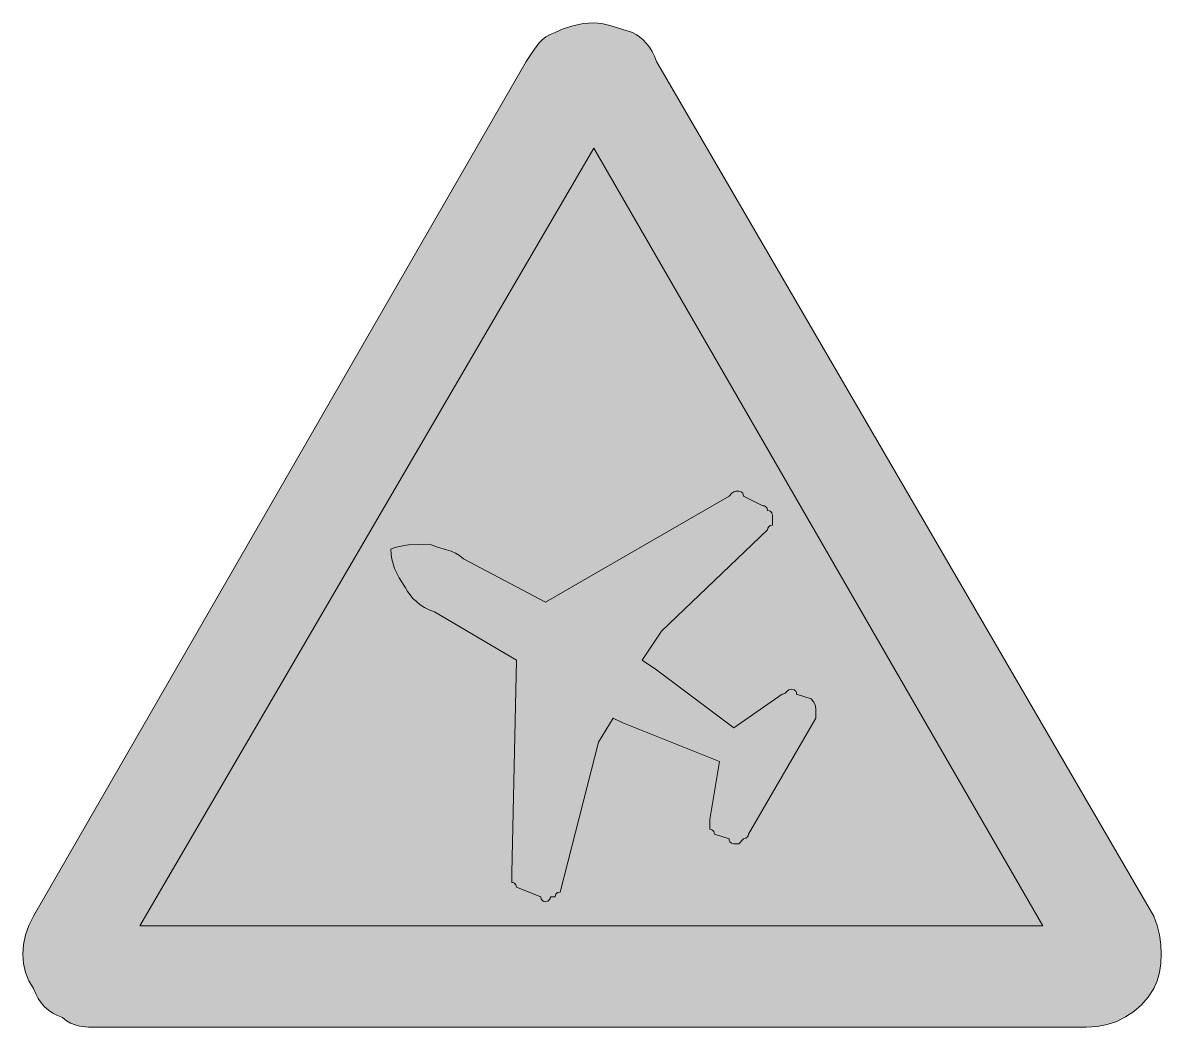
# Model space of a CAD drawing. Header units: metres. Extents: x 142 to 424, y 11 to 261.
import ezdxf

# ---------------------------------------------------------------- set-up
doc = ezdxf.new("R2010")
doc.units = ezdxf.units.M
for name, color, linetype, true_color in [('FILL_BLACK_000000', 7, 'Continuous', 0x000000), ('FILL_RED_FF0000', 7, 'Continuous', 0xff0000), ('FILL_WHITE_FFFFFF', 7, 'Continuous', 0xffffff)]:
    doc.layers.add(name, color=color, linetype=linetype, true_color=true_color)

msp = doc.modelspace()

# ---------------------------------------------------------------- hatches: boundary and pattern name
at = {"layer": 'FILL_BLACK_000000', "true_color": 0x000000}
h = msp.add_hatch(color=7, dxfattribs=at)
h.dxf.hatch_style = 1
h.paths.add_polyline_path([(317.07, 143.04), (317.78, 143.73), (318.27, 144.09), (318.76, 144.22), (319.47, 144.24), (320.07, 144.09), (320.48, 143.73), (320.62, 143.44), (320.67, 143.04), (325.47, 140.64), (325.87, 140.59), (326.16, 140.45), (326.52, 140.04), (326.67, 139.44), (327.07, 139.39), (327.36, 139.25), (327.72, 138.84), (327.87, 138.24), (327.87, 135.84), (327.27, 135.69), (326.86, 135.33), (326.72, 135.04), (326.67, 134.64), (300.27, 109.44), (295.47, 102.24), (299.07, 99.84), (318.27, 85.44), (330.27, 93.84), (330.67, 93.89), (330.98, 94.03), (331.47, 94.44), (331.96, 94.85), (332.27, 94.99), (332.67, 95.04), (333.27, 94.89), (333.68, 94.53), (333.82, 94.24), (333.87, 93.84), (337.47, 92.64), (338.07, 91.89), (338.48, 91.12), (338.67, 90.24), (338.67, 87.84), (321.87, 59.04), (321.82, 58.64), (321.68, 58.35), (321.27, 57.99), (320.67, 57.84), (319.47, 56.64), (318.27, 56.64), (317.67, 56.79), (317.26, 57.15), (317.12, 57.44), (317.07, 57.84), (313.47, 59.04), (313.32, 59.64), (312.96, 60.05), (312.67, 60.19), (312.27, 60.24), (312.27, 62.64), (314.67, 77.04), (290.67, 86.64), (288.27, 87.84), (284.67, 81.84), (275.07, 44.64), (274.47, 44.49), (274.06, 44.13), (273.92, 43.84), (273.87, 43.44), (272.67, 43.44), (272.62, 43.04), (272.48, 42.75), (272.07, 42.39), (271.47, 42.24), (271.07, 42.29), (270.78, 42.43), (270.42, 42.84), (270.27, 43.44), (264.27, 45.84), (264.12, 46.44), (263.76, 46.85), (263.47, 46.99), (263.07, 47.04), (263.07, 49.44), (264.27, 102.24), (243.87, 114.24), (242.58, 114.74), (241.4, 115.35), (240.33, 116.03), (239.37, 116.79), (238.53, 117.6), (237.8, 118.46), (237.18, 119.34), (236.67, 120.24), (235.1, 122.75), (233.97, 125.04), (233.58, 126.17), (233.3, 127.33), (233.13, 128.54), (233.07, 129.84), (234.02, 130.24), (235.08, 130.53), (237.42, 130.89), (239.99, 131.02), (242.67, 131.04), (244.66, 130.31), (246.87, 129.69), (247.99, 129.32), (249.08, 128.85), (250.12, 128.23), (251.07, 127.44), (271.47, 116.64), (317.07, 143.04)])
at = {"layer": 'FILL_RED_FF0000', "true_color": 0xff0000}
h = msp.add_hatch(color=7, dxfattribs=at)
h.dxf.hatch_style = 1
h.paths.add_polyline_path([(423.46, 36.34), (424.02, 33.97), (424.36, 31.57), (424.47, 29.19), (424.36, 26.86), (424.02, 24.63), (423.46, 22.55), (422.67, 20.64), (421.21, 18.5), (419.54, 16.61), (417.67, 14.97), (415.62, 13.59), (413.4, 12.5), (411.03, 11.7), (408.51, 11.21), (405.87, 11.04), (159.87, 11.04), (157.88, 11.08), (155.67, 11.34), (154.55, 11.63), (153.46, 12.05), (152.42, 12.65), (151.47, 13.44), (150.18, 13.95), (149, 14.56), (147.93, 15.3), (146.97, 16.14), (146.13, 17.1), (145.4, 18.16), (144.78, 19.35), (144.27, 20.64), (143.09, 22.55), (142.25, 24.63), (141.74, 26.86), (141.57, 29.19), (141.74, 31.57), (142.25, 33.97), (143.09, 36.34), (144.27, 38.64), (266.67, 251.04), (268.3, 253.51), (269.82, 255.54), (270.64, 256.38), (271.56, 257.11), (272.63, 257.73), (273.87, 258.24), (275.88, 259.12), (278.22, 259.89), (280.79, 260.43), (283.47, 260.64), (285.48, 260.43), (287.82, 259.89), (293.07, 258.24), (293.97, 257.73), (294.85, 257.11), (295.71, 256.38), (296.52, 255.54), (297.28, 254.58), (297.96, 253.51), (298.57, 252.33), (299.07, 251.04), (422.67, 38.64), (423.46, 36.34)])
at = {"layer": 'FILL_WHITE_FFFFFF', "true_color": 0xffffff}
h = msp.add_hatch(color=7, dxfattribs=at)
h.dxf.hatch_style = 1
h.paths.add_polyline_path([(283.47, 229.44), (395.07, 36.24), (170.67, 36.24), (283.47, 229.44)])

# ---------------------------------------------------------------- linework, layer by layer
at = {"layer": 'FILL_BLACK_000000', "lineweight": 0, "true_color": 0x000000}
msp.add_lwpolyline([(317.07, 143.04), (317.78, 143.73), (318.27, 144.09), (318.76, 144.22), (319.47, 144.24), (320.07, 144.09), (320.48, 143.73), (320.62, 143.44), (320.67, 143.04), (325.47, 140.64), (325.87, 140.59), (326.16, 140.45), (326.52, 140.04), (326.67, 139.44), (327.07, 139.39), (327.36, 139.25), (327.72, 138.84), (327.87, 138.24), (327.87, 135.84), (327.27, 135.69), (326.86, 135.33), (326.72, 135.04), (326.67, 134.64), (300.27, 109.44), (295.47, 102.24), (299.07, 99.84), (318.27, 85.44), (330.27, 93.84), (330.67, 93.89), (330.98, 94.03), (331.47, 94.44), (331.96, 94.85), (332.27, 94.99), (332.67, 95.04), (333.27, 94.89), (333.68, 94.53), (333.82, 94.24), (333.87, 93.84), (337.47, 92.64), (338.07, 91.89), (338.48, 91.12), (338.67, 90.24), (338.67, 87.84), (321.87, 59.04), (321.82, 58.64), (321.68, 58.35), (321.27, 57.99), (320.67, 57.84), (319.47, 56.64), (318.27, 56.64), (317.67, 56.79), (317.26, 57.15), (317.12, 57.44), (317.07, 57.84), (313.47, 59.04), (313.32, 59.64), (312.96, 60.05), (312.67, 60.19), (312.27, 60.24), (312.27, 62.64), (314.67, 77.04), (290.67, 86.64), (288.27, 87.84), (284.67, 81.84), (275.07, 44.64), (274.47, 44.49), (274.06, 44.13), (273.92, 43.84), (273.87, 43.44), (272.67, 43.44), (272.62, 43.04), (272.48, 42.75), (272.07, 42.39), (271.47, 42.24), (271.07, 42.29), (270.78, 42.43), (270.42, 42.84), (270.27, 43.44), (264.27, 45.84), (264.12, 46.44), (263.76, 46.85), (263.47, 46.99), (263.07, 47.04), (263.07, 49.44), (264.27, 102.24), (243.87, 114.24), (242.58, 114.74), (241.4, 115.35), (240.33, 116.03), (239.37, 116.79), (238.53, 117.6), (237.8, 118.46), (237.18, 119.34), (236.67, 120.24), (235.1, 122.75), (233.97, 125.04), (233.58, 126.17), (233.3, 127.33), (233.13, 128.54), (233.07, 129.84), (234.02, 130.24), (235.08, 130.53), (237.42, 130.89), (239.99, 131.02), (242.67, 131.04), (244.66, 130.31), (246.87, 129.69), (247.99, 129.32), (249.08, 128.85), (250.12, 128.23), (251.07, 127.44), (271.47, 116.64)], close=True, dxfattribs=at)
at = {"layer": 'FILL_RED_FF0000', "lineweight": 0, "true_color": 0xff0000}
msp.add_lwpolyline([(423.46, 36.34), (424.02, 33.97), (424.36, 31.57), (424.47, 29.19), (424.36, 26.86), (424.02, 24.63), (423.46, 22.55), (422.67, 20.64), (421.21, 18.5), (419.54, 16.61), (417.67, 14.97), (415.62, 13.59), (413.4, 12.5), (411.03, 11.7), (408.51, 11.21), (405.87, 11.04), (159.87, 11.04), (157.88, 11.08), (155.67, 11.34), (154.55, 11.63), (153.46, 12.05), (152.42, 12.65), (151.47, 13.44), (150.18, 13.95), (149, 14.56), (147.93, 15.3), (146.97, 16.14), (146.13, 17.1), (145.4, 18.16), (144.78, 19.35), (144.27, 20.64), (143.09, 22.55), (142.25, 24.63), (141.74, 26.86), (141.57, 29.19), (141.74, 31.57), (142.25, 33.97), (143.09, 36.34), (144.27, 38.64), (266.67, 251.04), (268.3, 253.51), (269.82, 255.54), (270.64, 256.38), (271.56, 257.11), (272.63, 257.73), (273.87, 258.24), (275.88, 259.12), (278.22, 259.89), (280.79, 260.43), (283.47, 260.64), (285.48, 260.43), (287.82, 259.89), (293.07, 258.24), (293.97, 257.73), (294.85, 257.11), (295.71, 256.38), (296.52, 255.54), (297.28, 254.58), (297.96, 253.51), (298.57, 252.33), (299.07, 251.04), (422.67, 38.64)], close=True, dxfattribs=at)
at = {"layer": 'FILL_WHITE_FFFFFF', "lineweight": 0, "true_color": 0xff0000}
msp.add_lwpolyline([(283.47, 229.44), (395.07, 36.24), (170.67, 36.24)], close=True, dxfattribs=at)

doc.saveas('drawing.dxf')
